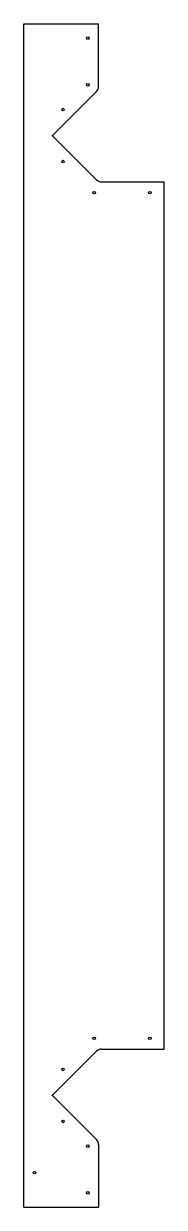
# Model space of a CAD drawing. Header units: millimetres. Extents: x -194 to 0, y -819 to 819.
import ezdxf

# ---------------------------------------------------------------- set-up
doc = ezdxf.new("R2010")
doc.units = ezdxf.units.MM
doc.layers.add('Unfold_Sketch', color=7, linetype='CONTINUOUS')

msp = doc.modelspace()

# ---------------------------------------------------------------- linework, layer by layer
at = {"layer": 'Unfold_Sketch'}
for p, q in [((-194.498, 818.624), (-90.8469, 818.624)), ((-194.498, -818.624), (-194.498, 818.624)), ((-90.8469, 731.97), (-90.8469, 818.624)), ((-93.7612, 724.934), (-154.6, 664.095)), ((-154.6, 664.095), (-154.898, 664.095)), ((-154.898, 664.024), (-154.898, 664.095)), ((-154.898, 664.024), (-154.898, 663.975)), ((-154.898, 663.975), (-154.898, 663.776)), ((-154.898, 663.776), (-154.898, 663.726)), ((-154.898, 663.655), (-154.898, 663.726)), ((-154.898, 663.655), (-154.6, 663.655)), ((-93.7612, 602.816), (-154.6, 663.655)), ((-86.6548, 599.873), (0, 599.873)), ((0, -599.873), (0, 599.873)), ((-93.7612, -602.816), (-154.6, -663.655)), ((-86.6548, -599.873), (0, -599.873)), ((-154.6, -663.655), (-154.898, -663.655)), ((-154.898, -663.726), (-154.898, -663.655)), ((-154.898, -663.726), (-154.898, -663.776)), ((-154.898, -663.776), (-154.898, -663.975)), ((-154.898, -663.975), (-154.898, -664.024)), ((-154.898, -664.095), (-154.898, -664.024)), ((-154.898, -664.095), (-154.6, -664.095)), ((-93.7612, -724.934), (-154.6, -664.095)), ((-90.8469, -731.97), (-90.8469, -818.624)), ((-194.498, -818.624), (-90.8469, -818.624))]:
    msp.add_line(p, q, dxfattribs=at)
for centre in [(-105.797, 798.624), (-105.797, 734.041), (-140, 699.838), (-140, 627.913), (-97.0101, 584.923), (-20, 584.923), (-97.0101, -584.923), (-20, -584.923), (-140, -627.913), (-140, -699.838), (-105.797, -734.041), (-179.498, -770.624), (-105.797, -798.624)]:
    msp.add_circle(centre, 1.7, dxfattribs=at)
for centre, radius, start, end in [((-100.797, 731.97), 9.95, -45, 0), ((-86.6548, 609.923), 10.05, -135, -90), ((-86.6548, -609.923), 10.05, 90, 135), ((-100.797, -731.97), 9.95, 0, 45)]:
    msp.add_arc(centre, radius, start, end, dxfattribs=at)

doc.saveas('drawing.dxf')
